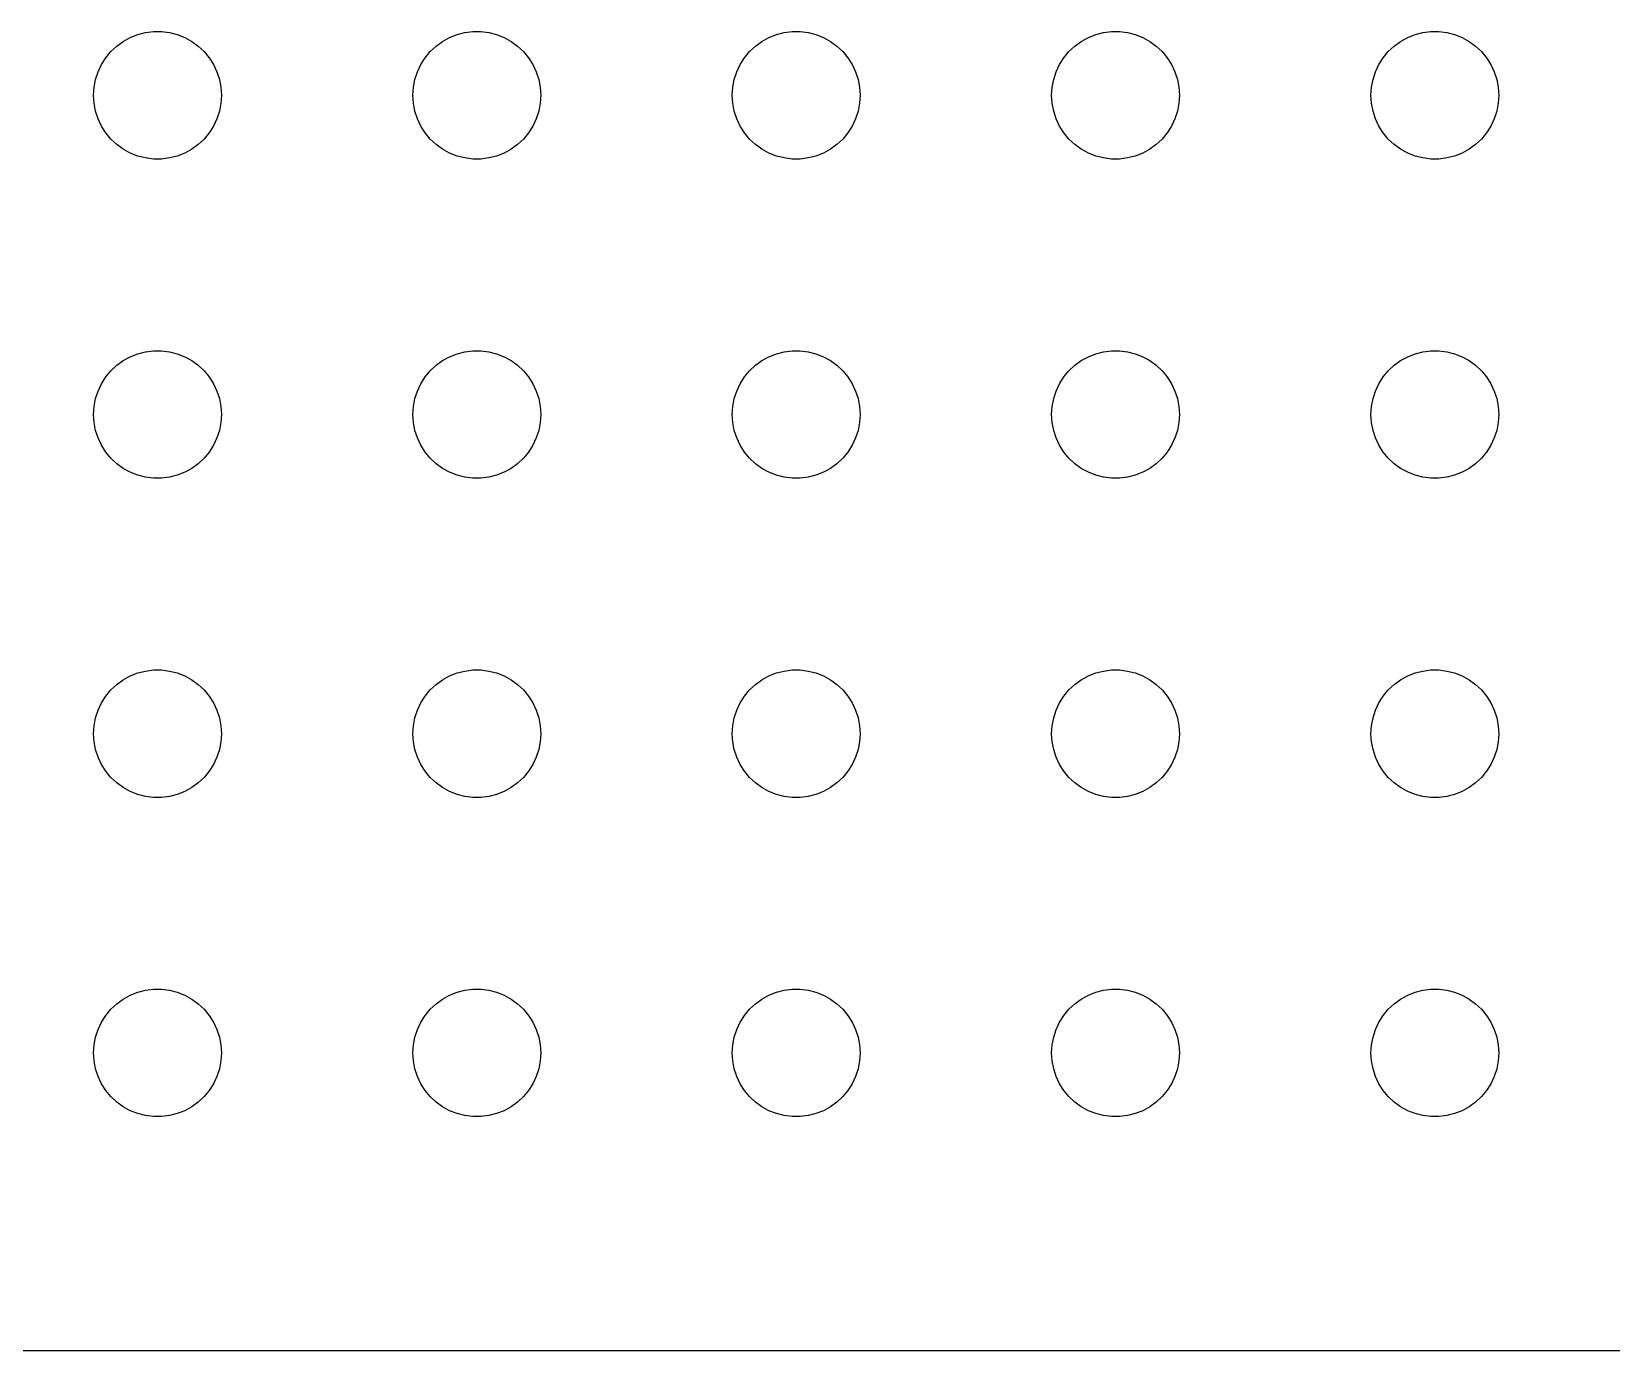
# Model space of a CAD drawing. Header units: metres. Extents: x -150 to 150, y -149 to 149.
# Drawn here: x -77.96 to -40.85, y -149.49 to -118.5 of the extents above; entities that cross this region are included whole.
import ezdxf

# ---------------------------------------------------------------- set-up
doc = ezdxf.new("R2010")
doc.units = ezdxf.units.M

msp = doc.modelspace()

# ---------------------------------------------------------------- linework, layer by layer
for p, q in [((-75.8037, -118.734), (-75.6387, -118.643)), ((-75.6387, -118.643), (-75.4635, -118.573)), ((-75.4635, -118.573), (-75.2811, -118.527)), ((-75.2811, -118.527), (-75.0942, -118.503)), ((-75.0942, -118.503), (-74.9058, -118.503)), ((-74.9058, -118.503), (-74.7189, -118.527)), ((-74.7189, -118.527), (-74.5365, -118.573)), ((-74.5365, -118.573), (-74.3613, -118.643)), ((-74.3613, -118.643), (-74.1963, -118.734)), ((-68.3037, -118.734), (-68.1387, -118.643)), ((-68.1387, -118.643), (-67.9635, -118.573)), ((-67.9635, -118.573), (-67.7811, -118.527)), ((-67.7811, -118.527), (-67.5942, -118.503)), ((-67.5942, -118.503), (-67.4058, -118.503)), ((-67.4058, -118.503), (-67.2189, -118.527)), ((-67.2189, -118.527), (-67.0365, -118.573)), ((-67.0365, -118.573), (-66.8613, -118.643)), ((-66.8613, -118.643), (-66.6963, -118.734)), ((-60.8037, -118.734), (-60.6387, -118.643)), ((-60.6387, -118.643), (-60.4635, -118.573)), ((-60.4635, -118.573), (-60.2811, -118.527)), ((-60.2811, -118.527), (-60.0942, -118.503)), ((-60.0942, -118.503), (-59.9058, -118.503)), ((-59.9058, -118.503), (-59.7189, -118.527)), ((-59.7189, -118.527), (-59.5365, -118.573)), ((-59.5365, -118.573), (-59.3613, -118.643)), ((-59.3613, -118.643), (-59.1963, -118.734)), ((-53.3037, -118.734), (-53.1387, -118.643)), ((-53.1387, -118.643), (-52.9635, -118.573)), ((-52.9635, -118.573), (-52.7811, -118.527)), ((-52.7811, -118.527), (-52.5942, -118.503)), ((-52.5942, -118.503), (-52.4058, -118.503)), ((-52.4058, -118.503), (-52.2189, -118.527)), ((-52.2189, -118.527), (-52.0365, -118.573)), ((-52.0365, -118.573), (-51.8613, -118.643)), ((-51.8613, -118.643), (-51.6963, -118.734)), ((-45.8037, -118.734), (-45.6387, -118.643)), ((-45.6387, -118.643), (-45.4635, -118.573)), ((-45.4635, -118.573), (-45.2811, -118.527)), ((-45.2811, -118.527), (-45.0942, -118.503)), ((-45.0942, -118.503), (-44.9058, -118.503)), ((-44.9058, -118.503), (-44.7189, -118.527)), ((-44.7189, -118.527), (-44.5365, -118.573)), ((-44.5365, -118.573), (-44.3613, -118.643)), ((-44.3613, -118.643), (-44.1963, -118.734)), ((-76.2135, -119.118), (-76.0934, -118.973)), ((-76.0934, -118.973), (-75.9561, -118.844)), ((-75.9561, -118.844), (-75.8037, -118.734)), ((-74.1963, -118.734), (-74.0439, -118.844)), ((-74.0439, -118.844), (-73.9065, -118.973)), ((-73.9065, -118.973), (-73.7865, -119.118)), ((-68.7135, -119.118), (-68.5934, -118.973)), ((-68.5934, -118.973), (-68.4561, -118.844)), ((-68.4561, -118.844), (-68.3037, -118.734)), ((-66.6963, -118.734), (-66.5439, -118.844)), ((-66.5439, -118.844), (-66.4065, -118.973)), ((-66.4065, -118.973), (-66.2865, -119.118)), ((-61.2135, -119.118), (-61.0934, -118.973)), ((-61.0934, -118.973), (-60.9561, -118.844)), ((-60.9561, -118.844), (-60.8037, -118.734)), ((-59.1963, -118.734), (-59.0439, -118.844)), ((-59.0439, -118.844), (-58.9065, -118.973)), ((-58.9065, -118.973), (-58.7865, -119.118)), ((-53.7135, -119.118), (-53.5934, -118.973)), ((-53.5934, -118.973), (-53.4561, -118.844)), ((-53.4561, -118.844), (-53.3037, -118.734)), ((-51.6963, -118.734), (-51.5439, -118.844)), ((-51.5439, -118.844), (-51.4065, -118.973)), ((-51.4065, -118.973), (-51.2865, -119.118)), ((-46.2135, -119.118), (-46.0934, -118.973)), ((-46.0934, -118.973), (-45.9561, -118.844)), ((-45.9561, -118.844), (-45.8037, -118.734)), ((-44.1963, -118.734), (-44.0439, -118.844)), ((-44.0439, -118.844), (-43.9065, -118.973)), ((-43.9065, -118.973), (-43.7865, -119.118)), ((-76.4529, -119.627), (-76.3947, -119.448)), ((-76.3947, -119.448), (-76.3145, -119.277)), ((-76.3145, -119.277), (-76.2135, -119.118)), ((-73.7865, -119.118), (-73.6855, -119.277)), ((-73.6855, -119.277), (-73.6053, -119.448)), ((-73.6053, -119.448), (-73.5471, -119.627)), ((-68.9529, -119.627), (-68.8947, -119.448)), ((-68.8947, -119.448), (-68.8145, -119.277)), ((-68.8145, -119.277), (-68.7135, -119.118)), ((-66.2865, -119.118), (-66.1855, -119.277)), ((-66.1855, -119.277), (-66.1053, -119.448)), ((-66.1053, -119.448), (-66.0471, -119.627)), ((-61.4529, -119.627), (-61.3947, -119.448)), ((-61.3947, -119.448), (-61.3145, -119.277)), ((-61.3145, -119.277), (-61.2135, -119.118)), ((-58.7865, -119.118), (-58.6855, -119.277)), ((-58.6855, -119.277), (-58.6053, -119.448)), ((-58.6053, -119.448), (-58.5471, -119.627)), ((-53.9529, -119.627), (-53.8947, -119.448)), ((-53.8947, -119.448), (-53.8145, -119.277)), ((-53.8145, -119.277), (-53.7135, -119.118)), ((-51.2865, -119.118), (-51.1855, -119.277)), ((-51.1855, -119.277), (-51.1053, -119.448)), ((-51.1053, -119.448), (-51.0471, -119.627)), ((-46.4529, -119.627), (-46.3947, -119.448)), ((-46.3947, -119.448), (-46.3145, -119.277)), ((-46.3145, -119.277), (-46.2135, -119.118)), ((-43.7865, -119.118), (-43.6855, -119.277)), ((-43.6855, -119.277), (-43.6053, -119.448)), ((-43.6053, -119.448), (-43.5471, -119.627)), ((-76.5, -120), (-76.4882, -119.812)), ((-76.4882, -119.812), (-76.4529, -119.627)), ((-73.5471, -119.627), (-73.5118, -119.812)), ((-73.5118, -119.812), (-73.5, -120)), ((-69, -120), (-68.9882, -119.812)), ((-68.9882, -119.812), (-68.9529, -119.627)), ((-66.0471, -119.627), (-66.0118, -119.812)), ((-66.0118, -119.812), (-66, -120)), ((-61.5, -120), (-61.4882, -119.812)), ((-61.4882, -119.812), (-61.4529, -119.627)), ((-58.5471, -119.627), (-58.5118, -119.812)), ((-58.5118, -119.812), (-58.5, -120)), ((-54, -120), (-53.9882, -119.812)), ((-53.9882, -119.812), (-53.9529, -119.627)), ((-51.0471, -119.627), (-51.0118, -119.812)), ((-51.0118, -119.812), (-51, -120)), ((-46.5, -120), (-46.4882, -119.812)), ((-46.4882, -119.812), (-46.4529, -119.627)), ((-43.5471, -119.627), (-43.5118, -119.812)), ((-43.5118, -119.812), (-43.5, -120)), ((-76.4882, -120.188), (-76.5, -120)), ((-76.4529, -120.373), (-76.4882, -120.188)), ((-73.5118, -120.188), (-73.5471, -120.373)), ((-73.5, -120), (-73.5118, -120.188)), ((-68.9882, -120.188), (-69, -120)), ((-68.9529, -120.373), (-68.9882, -120.188)), ((-66.0118, -120.188), (-66.0471, -120.373)), ((-66, -120), (-66.0118, -120.188)), ((-61.4882, -120.188), (-61.5, -120)), ((-61.4529, -120.373), (-61.4882, -120.188)), ((-58.5118, -120.188), (-58.5471, -120.373)), ((-58.5, -120), (-58.5118, -120.188)), ((-53.9882, -120.188), (-54, -120)), ((-53.9529, -120.373), (-53.9882, -120.188)), ((-51.0118, -120.188), (-51.0471, -120.373)), ((-51, -120), (-51.0118, -120.188)), ((-46.4882, -120.188), (-46.5, -120)), ((-46.4529, -120.373), (-46.4882, -120.188)), ((-43.5118, -120.188), (-43.5471, -120.373)), ((-43.5, -120), (-43.5118, -120.188)), ((-76.3947, -120.552), (-76.4529, -120.373)), ((-76.3145, -120.723), (-76.3947, -120.552)), ((-73.6053, -120.552), (-73.6855, -120.723)), ((-73.5471, -120.373), (-73.6053, -120.552)), ((-68.8947, -120.552), (-68.9529, -120.373)), ((-68.8145, -120.723), (-68.8947, -120.552)), ((-66.1053, -120.552), (-66.1855, -120.723)), ((-66.0471, -120.373), (-66.1053, -120.552)), ((-61.3947, -120.552), (-61.4529, -120.373)), ((-61.3145, -120.723), (-61.3947, -120.552)), ((-58.6053, -120.552), (-58.6855, -120.723)), ((-58.5471, -120.373), (-58.6053, -120.552)), ((-53.8947, -120.552), (-53.9529, -120.373)), ((-53.8145, -120.723), (-53.8947, -120.552)), ((-51.1053, -120.552), (-51.1855, -120.723)), ((-51.0471, -120.373), (-51.1053, -120.552)), ((-46.3947, -120.552), (-46.4529, -120.373)), ((-46.3145, -120.723), (-46.3947, -120.552)), ((-43.6053, -120.552), (-43.6855, -120.723)), ((-43.5471, -120.373), (-43.6053, -120.552)), ((-76.2135, -120.882), (-76.3145, -120.723)), ((-76.0934, -121.027), (-76.2135, -120.882)), ((-73.7865, -120.882), (-73.9065, -121.027)), ((-73.6855, -120.723), (-73.7865, -120.882)), ((-68.7135, -120.882), (-68.8145, -120.723)), ((-68.5934, -121.027), (-68.7135, -120.882)), ((-66.2865, -120.882), (-66.4065, -121.027)), ((-66.1855, -120.723), (-66.2865, -120.882)), ((-61.2135, -120.882), (-61.3145, -120.723)), ((-61.0934, -121.027), (-61.2135, -120.882)), ((-58.7865, -120.882), (-58.9065, -121.027)), ((-58.6855, -120.723), (-58.7865, -120.882)), ((-53.7135, -120.882), (-53.8145, -120.723)), ((-53.5934, -121.027), (-53.7135, -120.882)), ((-51.2865, -120.882), (-51.4065, -121.027)), ((-51.1855, -120.723), (-51.2865, -120.882)), ((-46.2135, -120.882), (-46.3145, -120.723)), ((-46.0934, -121.027), (-46.2135, -120.882)), ((-43.7865, -120.882), (-43.9065, -121.027)), ((-43.6855, -120.723), (-43.7865, -120.882)), ((-75.9561, -121.156), (-76.0934, -121.027)), ((-75.8037, -121.266), (-75.9561, -121.156)), ((-75.6387, -121.357), (-75.8037, -121.266)), ((-74.1963, -121.266), (-74.3613, -121.357)), ((-74.0439, -121.156), (-74.1963, -121.266)), ((-73.9065, -121.027), (-74.0439, -121.156)), ((-68.4561, -121.156), (-68.5934, -121.027)), ((-68.3037, -121.266), (-68.4561, -121.156)), ((-68.1387, -121.357), (-68.3037, -121.266)), ((-66.6963, -121.266), (-66.8613, -121.357)), ((-66.5439, -121.156), (-66.6963, -121.266)), ((-66.4065, -121.027), (-66.5439, -121.156)), ((-60.9561, -121.156), (-61.0934, -121.027)), ((-60.8037, -121.266), (-60.9561, -121.156)), ((-60.6387, -121.357), (-60.8037, -121.266)), ((-59.1963, -121.266), (-59.3613, -121.357)), ((-59.0439, -121.156), (-59.1963, -121.266)), ((-58.9065, -121.027), (-59.0439, -121.156)), ((-53.4561, -121.156), (-53.5934, -121.027)), ((-53.3037, -121.266), (-53.4561, -121.156)), ((-53.1387, -121.357), (-53.3037, -121.266)), ((-51.6963, -121.266), (-51.8613, -121.357)), ((-51.5439, -121.156), (-51.6963, -121.266)), ((-51.4065, -121.027), (-51.5439, -121.156)), ((-45.9561, -121.156), (-46.0934, -121.027)), ((-45.8037, -121.266), (-45.9561, -121.156)), ((-45.6387, -121.357), (-45.8037, -121.266)), ((-44.1963, -121.266), (-44.3613, -121.357)), ((-44.0439, -121.156), (-44.1963, -121.266)), ((-43.9065, -121.027), (-44.0439, -121.156)), ((-75.4635, -121.427), (-75.6387, -121.357)), ((-75.2811, -121.473), (-75.4635, -121.427)), ((-75.0942, -121.497), (-75.2811, -121.473)), ((-74.9058, -121.497), (-75.0942, -121.497)), ((-74.7189, -121.473), (-74.9058, -121.497)), ((-74.5365, -121.427), (-74.7189, -121.473)), ((-74.3613, -121.357), (-74.5365, -121.427)), ((-67.9635, -121.427), (-68.1387, -121.357)), ((-67.7811, -121.473), (-67.9635, -121.427)), ((-67.5942, -121.497), (-67.7811, -121.473)), ((-67.4058, -121.497), (-67.5942, -121.497)), ((-67.2189, -121.473), (-67.4058, -121.497)), ((-67.0365, -121.427), (-67.2189, -121.473)), ((-66.8613, -121.357), (-67.0365, -121.427)), ((-60.4635, -121.427), (-60.6387, -121.357)), ((-60.2811, -121.473), (-60.4635, -121.427)), ((-60.0942, -121.497), (-60.2811, -121.473)), ((-59.9058, -121.497), (-60.0942, -121.497)), ((-59.7189, -121.473), (-59.9058, -121.497)), ((-59.5365, -121.427), (-59.7189, -121.473)), ((-59.3613, -121.357), (-59.5365, -121.427)), ((-52.9635, -121.427), (-53.1387, -121.357)), ((-52.7811, -121.473), (-52.9635, -121.427)), ((-52.5942, -121.497), (-52.7811, -121.473)), ((-52.4058, -121.497), (-52.5942, -121.497)), ((-52.2189, -121.473), (-52.4058, -121.497)), ((-52.0365, -121.427), (-52.2189, -121.473)), ((-51.8613, -121.357), (-52.0365, -121.427)), ((-45.4635, -121.427), (-45.6387, -121.357)), ((-45.2811, -121.473), (-45.4635, -121.427)), ((-45.0942, -121.497), (-45.2811, -121.473)), ((-44.9058, -121.497), (-45.0942, -121.497)), ((-44.7189, -121.473), (-44.9058, -121.497)), ((-44.5365, -121.427), (-44.7189, -121.473)), ((-44.3613, -121.357), (-44.5365, -121.427)), ((-75.8037, -126.234), (-75.6387, -126.143)), ((-75.6387, -126.143), (-75.4635, -126.073)), ((-75.4635, -126.073), (-75.2811, -126.027)), ((-75.2811, -126.027), (-75.0942, -126.003)), ((-75.0942, -126.003), (-74.9058, -126.003)), ((-74.9058, -126.003), (-74.7189, -126.027)), ((-74.7189, -126.027), (-74.5365, -126.073)), ((-74.5365, -126.073), (-74.3613, -126.143)), ((-74.3613, -126.143), (-74.1963, -126.234)), ((-68.3037, -126.234), (-68.1387, -126.143)), ((-68.1387, -126.143), (-67.9635, -126.073)), ((-67.9635, -126.073), (-67.7811, -126.027)), ((-67.7811, -126.027), (-67.5942, -126.003)), ((-67.5942, -126.003), (-67.4058, -126.003)), ((-67.4058, -126.003), (-67.2189, -126.027)), ((-67.2189, -126.027), (-67.0365, -126.073)), ((-67.0365, -126.073), (-66.8613, -126.143)), ((-66.8613, -126.143), (-66.6963, -126.234)), ((-60.8037, -126.234), (-60.6387, -126.143)), ((-60.6387, -126.143), (-60.4635, -126.073)), ((-60.4635, -126.073), (-60.2811, -126.027)), ((-60.2811, -126.027), (-60.0942, -126.003)), ((-60.0942, -126.003), (-59.9058, -126.003)), ((-59.9058, -126.003), (-59.7189, -126.027)), ((-59.7189, -126.027), (-59.5365, -126.073)), ((-59.5365, -126.073), (-59.3613, -126.143)), ((-59.3613, -126.143), (-59.1963, -126.234)), ((-53.3037, -126.234), (-53.1387, -126.143)), ((-53.1387, -126.143), (-52.9635, -126.073)), ((-52.9635, -126.073), (-52.7811, -126.027)), ((-52.7811, -126.027), (-52.5942, -126.003)), ((-52.5942, -126.003), (-52.4058, -126.003)), ((-52.4058, -126.003), (-52.2189, -126.027)), ((-52.2189, -126.027), (-52.0365, -126.073)), ((-52.0365, -126.073), (-51.8613, -126.143)), ((-51.8613, -126.143), (-51.6963, -126.234)), ((-45.8037, -126.234), (-45.6387, -126.143)), ((-45.6387, -126.143), (-45.4635, -126.073)), ((-45.4635, -126.073), (-45.2811, -126.027)), ((-45.2811, -126.027), (-45.0942, -126.003)), ((-45.0942, -126.003), (-44.9058, -126.003)), ((-44.9058, -126.003), (-44.7189, -126.027)), ((-44.7189, -126.027), (-44.5365, -126.073)), ((-44.5365, -126.073), (-44.3613, -126.143)), ((-44.3613, -126.143), (-44.1963, -126.234)), ((-76.2135, -126.618), (-76.0934, -126.473)), ((-76.0934, -126.473), (-75.9561, -126.344)), ((-75.9561, -126.344), (-75.8037, -126.234)), ((-74.1963, -126.234), (-74.0439, -126.344)), ((-74.0439, -126.344), (-73.9065, -126.473)), ((-73.9065, -126.473), (-73.7865, -126.618)), ((-68.7135, -126.618), (-68.5934, -126.473)), ((-68.5934, -126.473), (-68.4561, -126.344)), ((-68.4561, -126.344), (-68.3037, -126.234)), ((-66.6963, -126.234), (-66.5439, -126.344)), ((-66.5439, -126.344), (-66.4065, -126.473)), ((-66.4065, -126.473), (-66.2865, -126.618)), ((-61.2135, -126.618), (-61.0934, -126.473)), ((-61.0934, -126.473), (-60.9561, -126.344)), ((-60.9561, -126.344), (-60.8037, -126.234)), ((-59.1963, -126.234), (-59.0439, -126.344)), ((-59.0439, -126.344), (-58.9065, -126.473)), ((-58.9065, -126.473), (-58.7865, -126.618)), ((-53.7135, -126.618), (-53.5934, -126.473)), ((-53.5934, -126.473), (-53.4561, -126.344)), ((-53.4561, -126.344), (-53.3037, -126.234)), ((-51.6963, -126.234), (-51.5439, -126.344)), ((-51.5439, -126.344), (-51.4065, -126.473)), ((-51.4065, -126.473), (-51.2865, -126.618)), ((-46.2135, -126.618), (-46.0934, -126.473)), ((-46.0934, -126.473), (-45.9561, -126.344)), ((-45.9561, -126.344), (-45.8037, -126.234)), ((-44.1963, -126.234), (-44.0439, -126.344)), ((-44.0439, -126.344), (-43.9065, -126.473)), ((-43.9065, -126.473), (-43.7865, -126.618)), ((-76.3947, -126.948), (-76.3145, -126.777)), ((-76.3145, -126.777), (-76.2135, -126.618)), ((-73.7865, -126.618), (-73.6855, -126.777)), ((-73.6855, -126.777), (-73.6053, -126.948)), ((-68.8947, -126.948), (-68.8145, -126.777)), ((-68.8145, -126.777), (-68.7135, -126.618)), ((-66.2865, -126.618), (-66.1855, -126.777)), ((-66.1855, -126.777), (-66.1053, -126.948)), ((-61.3947, -126.948), (-61.3145, -126.777)), ((-61.3145, -126.777), (-61.2135, -126.618)), ((-58.7865, -126.618), (-58.6855, -126.777)), ((-58.6855, -126.777), (-58.6053, -126.948)), ((-53.8947, -126.948), (-53.8145, -126.777)), ((-53.8145, -126.777), (-53.7135, -126.618)), ((-51.2865, -126.618), (-51.1855, -126.777)), ((-51.1855, -126.777), (-51.1053, -126.948)), ((-46.3947, -126.948), (-46.3145, -126.777)), ((-46.3145, -126.777), (-46.2135, -126.618)), ((-43.7865, -126.618), (-43.6855, -126.777)), ((-43.6855, -126.777), (-43.6053, -126.948)), ((-76.4882, -127.312), (-76.4529, -127.127)), ((-76.4529, -127.127), (-76.3947, -126.948)), ((-73.6053, -126.948), (-73.5471, -127.127)), ((-73.5471, -127.127), (-73.5118, -127.312)), ((-68.9882, -127.312), (-68.9529, -127.127)), ((-68.9529, -127.127), (-68.8947, -126.948)), ((-66.1053, -126.948), (-66.0471, -127.127)), ((-66.0471, -127.127), (-66.0118, -127.312)), ((-61.4882, -127.312), (-61.4529, -127.127)), ((-61.4529, -127.127), (-61.3947, -126.948)), ((-58.6053, -126.948), (-58.5471, -127.127)), ((-58.5471, -127.127), (-58.5118, -127.312)), ((-53.9882, -127.312), (-53.9529, -127.127)), ((-53.9529, -127.127), (-53.8947, -126.948)), ((-51.1053, -126.948), (-51.0471, -127.127)), ((-51.0471, -127.127), (-51.0118, -127.312)), ((-46.4882, -127.312), (-46.4529, -127.127)), ((-46.4529, -127.127), (-46.3947, -126.948)), ((-43.6053, -126.948), (-43.5471, -127.127)), ((-43.5471, -127.127), (-43.5118, -127.312)), ((-76.5, -127.5), (-76.4882, -127.312)), ((-76.4882, -127.688), (-76.5, -127.5)), ((-73.5118, -127.312), (-73.5, -127.5)), ((-73.5, -127.5), (-73.5118, -127.688)), ((-69, -127.5), (-68.9882, -127.312)), ((-68.9882, -127.688), (-69, -127.5)), ((-66.0118, -127.312), (-66, -127.5)), ((-66, -127.5), (-66.0118, -127.688)), ((-61.5, -127.5), (-61.4882, -127.312)), ((-61.4882, -127.688), (-61.5, -127.5)), ((-58.5118, -127.312), (-58.5, -127.5)), ((-58.5, -127.5), (-58.5118, -127.688)), ((-54, -127.5), (-53.9882, -127.312)), ((-53.9882, -127.688), (-54, -127.5)), ((-51.0118, -127.312), (-51, -127.5)), ((-51, -127.5), (-51.0118, -127.688)), ((-46.5, -127.5), (-46.4882, -127.312)), ((-46.4882, -127.688), (-46.5, -127.5)), ((-43.5118, -127.312), (-43.5, -127.5)), ((-43.5, -127.5), (-43.5118, -127.688)), ((-76.4529, -127.873), (-76.4882, -127.688)), ((-76.3947, -128.052), (-76.4529, -127.873)), ((-73.5471, -127.873), (-73.6053, -128.052)), ((-73.5118, -127.688), (-73.5471, -127.873)), ((-68.9529, -127.873), (-68.9882, -127.688)), ((-68.8947, -128.052), (-68.9529, -127.873)), ((-66.0471, -127.873), (-66.1053, -128.052)), ((-66.0118, -127.688), (-66.0471, -127.873)), ((-61.4529, -127.873), (-61.4882, -127.688)), ((-61.3947, -128.052), (-61.4529, -127.873)), ((-58.5471, -127.873), (-58.6053, -128.052)), ((-58.5118, -127.688), (-58.5471, -127.873)), ((-53.9529, -127.873), (-53.9882, -127.688)), ((-53.8947, -128.052), (-53.9529, -127.873)), ((-51.0471, -127.873), (-51.1053, -128.052)), ((-51.0118, -127.688), (-51.0471, -127.873)), ((-46.4529, -127.873), (-46.4882, -127.688)), ((-46.3947, -128.052), (-46.4529, -127.873)), ((-43.5471, -127.873), (-43.6053, -128.052)), ((-43.5118, -127.688), (-43.5471, -127.873)), ((-76.3145, -128.223), (-76.3947, -128.052)), ((-76.2135, -128.382), (-76.3145, -128.223)), ((-73.6855, -128.223), (-73.7865, -128.382)), ((-73.6053, -128.052), (-73.6855, -128.223)), ((-68.8145, -128.223), (-68.8947, -128.052)), ((-68.7135, -128.382), (-68.8145, -128.223)), ((-66.1855, -128.223), (-66.2865, -128.382)), ((-66.1053, -128.052), (-66.1855, -128.223)), ((-61.3145, -128.223), (-61.3947, -128.052)), ((-61.2135, -128.382), (-61.3145, -128.223)), ((-58.6855, -128.223), (-58.7865, -128.382)), ((-58.6053, -128.052), (-58.6855, -128.223)), ((-53.8145, -128.223), (-53.8947, -128.052)), ((-53.7135, -128.382), (-53.8145, -128.223)), ((-51.1855, -128.223), (-51.2865, -128.382)), ((-51.1053, -128.052), (-51.1855, -128.223)), ((-46.3145, -128.223), (-46.3947, -128.052)), ((-46.2135, -128.382), (-46.3145, -128.223)), ((-43.6855, -128.223), (-43.7865, -128.382)), ((-43.6053, -128.052), (-43.6855, -128.223)), ((-76.0934, -128.527), (-76.2135, -128.382)), ((-75.9561, -128.656), (-76.0934, -128.527)), ((-75.8037, -128.766), (-75.9561, -128.656)), ((-74.0439, -128.656), (-74.1963, -128.766)), ((-73.9065, -128.527), (-74.0439, -128.656)), ((-73.7865, -128.382), (-73.9065, -128.527)), ((-68.5934, -128.527), (-68.7135, -128.382)), ((-68.4561, -128.656), (-68.5934, -128.527)), ((-68.3037, -128.766), (-68.4561, -128.656)), ((-66.5439, -128.656), (-66.6963, -128.766)), ((-66.4065, -128.527), (-66.5439, -128.656)), ((-66.2865, -128.382), (-66.4065, -128.527)), ((-61.0934, -128.527), (-61.2135, -128.382)), ((-60.9561, -128.656), (-61.0934, -128.527)), ((-60.8037, -128.766), (-60.9561, -128.656)), ((-59.0439, -128.656), (-59.1963, -128.766)), ((-58.9065, -128.527), (-59.0439, -128.656)), ((-58.7865, -128.382), (-58.9065, -128.527)), ((-53.5934, -128.527), (-53.7135, -128.382)), ((-53.4561, -128.656), (-53.5934, -128.527)), ((-53.3037, -128.766), (-53.4561, -128.656)), ((-51.5439, -128.656), (-51.6963, -128.766)), ((-51.4065, -128.527), (-51.5439, -128.656)), ((-51.2865, -128.382), (-51.4065, -128.527)), ((-46.0934, -128.527), (-46.2135, -128.382)), ((-45.9561, -128.656), (-46.0934, -128.527)), ((-45.8037, -128.766), (-45.9561, -128.656)), ((-44.0439, -128.656), (-44.1963, -128.766)), ((-43.9065, -128.527), (-44.0439, -128.656)), ((-43.7865, -128.382), (-43.9065, -128.527)), ((-75.6387, -128.857), (-75.8037, -128.766)), ((-75.4635, -128.927), (-75.6387, -128.857)), ((-75.2811, -128.973), (-75.4635, -128.927)), ((-75.0942, -128.997), (-75.2811, -128.973)), ((-74.9058, -128.997), (-75.0942, -128.997)), ((-74.7189, -128.973), (-74.9058, -128.997)), ((-74.5365, -128.927), (-74.7189, -128.973)), ((-74.3613, -128.857), (-74.5365, -128.927)), ((-74.1963, -128.766), (-74.3613, -128.857)), ((-68.1387, -128.857), (-68.3037, -128.766)), ((-67.9635, -128.927), (-68.1387, -128.857)), ((-67.7811, -128.973), (-67.9635, -128.927)), ((-67.5942, -128.997), (-67.7811, -128.973)), ((-67.4058, -128.997), (-67.5942, -128.997)), ((-67.2189, -128.973), (-67.4058, -128.997)), ((-67.0365, -128.927), (-67.2189, -128.973)), ((-66.8613, -128.857), (-67.0365, -128.927)), ((-66.6963, -128.766), (-66.8613, -128.857)), ((-60.6387, -128.857), (-60.8037, -128.766)), ((-60.4635, -128.927), (-60.6387, -128.857)), ((-60.2811, -128.973), (-60.4635, -128.927)), ((-60.0942, -128.997), (-60.2811, -128.973)), ((-59.9058, -128.997), (-60.0942, -128.997)), ((-59.7189, -128.973), (-59.9058, -128.997)), ((-59.5365, -128.927), (-59.7189, -128.973)), ((-59.3613, -128.857), (-59.5365, -128.927)), ((-59.1963, -128.766), (-59.3613, -128.857)), ((-53.1387, -128.857), (-53.3037, -128.766)), ((-52.9635, -128.927), (-53.1387, -128.857)), ((-52.7811, -128.973), (-52.9635, -128.927)), ((-52.5942, -128.997), (-52.7811, -128.973)), ((-52.4058, -128.997), (-52.5942, -128.997)), ((-52.2189, -128.973), (-52.4058, -128.997)), ((-52.0365, -128.927), (-52.2189, -128.973)), ((-51.8613, -128.857), (-52.0365, -128.927)), ((-51.6963, -128.766), (-51.8613, -128.857)), ((-45.6387, -128.857), (-45.8037, -128.766)), ((-45.4635, -128.927), (-45.6387, -128.857)), ((-45.2811, -128.973), (-45.4635, -128.927)), ((-45.0942, -128.997), (-45.2811, -128.973)), ((-44.9058, -128.997), (-45.0942, -128.997)), ((-44.7189, -128.973), (-44.9058, -128.997)), ((-44.5365, -128.927), (-44.7189, -128.973)), ((-44.3613, -128.857), (-44.5365, -128.927)), ((-44.1963, -128.766), (-44.3613, -128.857)), ((-75.6387, -133.643), (-75.4635, -133.573)), ((-75.4635, -133.573), (-75.2811, -133.527)), ((-75.2811, -133.527), (-75.0942, -133.503)), ((-75.0942, -133.503), (-74.9058, -133.503)), ((-74.9058, -133.503), (-74.7189, -133.527)), ((-74.7189, -133.527), (-74.5365, -133.573)), ((-74.5365, -133.573), (-74.3613, -133.643)), ((-68.1387, -133.643), (-67.9635, -133.573)), ((-67.9635, -133.573), (-67.7811, -133.527)), ((-67.7811, -133.527), (-67.5942, -133.503)), ((-67.5942, -133.503), (-67.4058, -133.503)), ((-67.4058, -133.503), (-67.2189, -133.527)), ((-67.2189, -133.527), (-67.0365, -133.573)), ((-67.0365, -133.573), (-66.8613, -133.643)), ((-60.6387, -133.643), (-60.4635, -133.573)), ((-60.4635, -133.573), (-60.2811, -133.527)), ((-60.2811, -133.527), (-60.0942, -133.503)), ((-60.0942, -133.503), (-59.9058, -133.503)), ((-59.9058, -133.503), (-59.7189, -133.527)), ((-59.7189, -133.527), (-59.5365, -133.573)), ((-59.5365, -133.573), (-59.3613, -133.643)), ((-53.1387, -133.643), (-52.9635, -133.573)), ((-52.9635, -133.573), (-52.7811, -133.527)), ((-52.7811, -133.527), (-52.5942, -133.503)), ((-52.5942, -133.503), (-52.4058, -133.503)), ((-52.4058, -133.503), (-52.2189, -133.527)), ((-52.2189, -133.527), (-52.0365, -133.573)), ((-52.0365, -133.573), (-51.8613, -133.643)), ((-45.6387, -133.643), (-45.4635, -133.573)), ((-45.4635, -133.573), (-45.2811, -133.527)), ((-45.2811, -133.527), (-45.0942, -133.503)), ((-45.0942, -133.503), (-44.9058, -133.503)), ((-44.9058, -133.503), (-44.7189, -133.527)), ((-44.7189, -133.527), (-44.5365, -133.573)), ((-44.5365, -133.573), (-44.3613, -133.643)), ((-76.0934, -133.973), (-75.9561, -133.844)), ((-75.9561, -133.844), (-75.8037, -133.734)), ((-75.8037, -133.734), (-75.6387, -133.643)), ((-74.3613, -133.643), (-74.1963, -133.734)), ((-74.1963, -133.734), (-74.0439, -133.844)), ((-74.0439, -133.844), (-73.9065, -133.973)), ((-68.5934, -133.973), (-68.4561, -133.844)), ((-68.4561, -133.844), (-68.3037, -133.734)), ((-68.3037, -133.734), (-68.1387, -133.643)), ((-66.8613, -133.643), (-66.6963, -133.734)), ((-66.6963, -133.734), (-66.5439, -133.844)), ((-66.5439, -133.844), (-66.4065, -133.973)), ((-61.0934, -133.973), (-60.9561, -133.844)), ((-60.9561, -133.844), (-60.8037, -133.734)), ((-60.8037, -133.734), (-60.6387, -133.643)), ((-59.3613, -133.643), (-59.1963, -133.734)), ((-59.1963, -133.734), (-59.0439, -133.844)), ((-59.0439, -133.844), (-58.9065, -133.973)), ((-53.5934, -133.973), (-53.4561, -133.844)), ((-53.4561, -133.844), (-53.3037, -133.734)), ((-53.3037, -133.734), (-53.1387, -133.643)), ((-51.8613, -133.643), (-51.6963, -133.734)), ((-51.6963, -133.734), (-51.5439, -133.844)), ((-51.5439, -133.844), (-51.4065, -133.973)), ((-46.0934, -133.973), (-45.9561, -133.844)), ((-45.9561, -133.844), (-45.8037, -133.734)), ((-45.8037, -133.734), (-45.6387, -133.643)), ((-44.3613, -133.643), (-44.1963, -133.734)), ((-44.1963, -133.734), (-44.0439, -133.844)), ((-44.0439, -133.844), (-43.9065, -133.973)), ((-76.3947, -134.448), (-76.3145, -134.277)), ((-76.3145, -134.277), (-76.2135, -134.118)), ((-76.2135, -134.118), (-76.0934, -133.973)), ((-73.9065, -133.973), (-73.7865, -134.118)), ((-73.7865, -134.118), (-73.6855, -134.277)), ((-73.6855, -134.277), (-73.6053, -134.448)), ((-68.8947, -134.448), (-68.8145, -134.277)), ((-68.8145, -134.277), (-68.7135, -134.118)), ((-68.7135, -134.118), (-68.5934, -133.973)), ((-66.4065, -133.973), (-66.2865, -134.118)), ((-66.2865, -134.118), (-66.1855, -134.277)), ((-66.1855, -134.277), (-66.1053, -134.448)), ((-61.3947, -134.448), (-61.3145, -134.277)), ((-61.3145, -134.277), (-61.2135, -134.118)), ((-61.2135, -134.118), (-61.0934, -133.973)), ((-58.9065, -133.973), (-58.7865, -134.118)), ((-58.7865, -134.118), (-58.6855, -134.277)), ((-58.6855, -134.277), (-58.6053, -134.448)), ((-53.8947, -134.448), (-53.8145, -134.277)), ((-53.8145, -134.277), (-53.7135, -134.118)), ((-53.7135, -134.118), (-53.5934, -133.973)), ((-51.4065, -133.973), (-51.2865, -134.118)), ((-51.2865, -134.118), (-51.1855, -134.277)), ((-51.1855, -134.277), (-51.1053, -134.448)), ((-46.3947, -134.448), (-46.3145, -134.277)), ((-46.3145, -134.277), (-46.2135, -134.118)), ((-46.2135, -134.118), (-46.0934, -133.973)), ((-43.9065, -133.973), (-43.7865, -134.118)), ((-43.7865, -134.118), (-43.6855, -134.277)), ((-43.6855, -134.277), (-43.6053, -134.448)), ((-76.4882, -134.812), (-76.4529, -134.627)), ((-76.4529, -134.627), (-76.3947, -134.448)), ((-73.6053, -134.448), (-73.5471, -134.627)), ((-73.5471, -134.627), (-73.5118, -134.812)), ((-68.9882, -134.812), (-68.9529, -134.627)), ((-68.9529, -134.627), (-68.8947, -134.448)), ((-66.1053, -134.448), (-66.0471, -134.627)), ((-66.0471, -134.627), (-66.0118, -134.812)), ((-61.4882, -134.812), (-61.4529, -134.627)), ((-61.4529, -134.627), (-61.3947, -134.448)), ((-58.6053, -134.448), (-58.5471, -134.627)), ((-58.5471, -134.627), (-58.5118, -134.812)), ((-53.9882, -134.812), (-53.9529, -134.627)), ((-53.9529, -134.627), (-53.8947, -134.448)), ((-51.1053, -134.448), (-51.0471, -134.627)), ((-51.0471, -134.627), (-51.0118, -134.812)), ((-46.4882, -134.812), (-46.4529, -134.627)), ((-46.4529, -134.627), (-46.3947, -134.448)), ((-43.6053, -134.448), (-43.5471, -134.627)), ((-43.5471, -134.627), (-43.5118, -134.812)), ((-76.5, -135), (-76.4882, -134.812)), ((-76.4882, -135.188), (-76.5, -135)), ((-73.5118, -134.812), (-73.5, -135)), ((-73.5, -135), (-73.5118, -135.188)), ((-69, -135), (-68.9882, -134.812)), ((-68.9882, -135.188), (-69, -135)), ((-66.0118, -134.812), (-66, -135)), ((-66, -135), (-66.0118, -135.188)), ((-61.5, -135), (-61.4882, -134.812)), ((-61.4882, -135.188), (-61.5, -135)), ((-58.5118, -134.812), (-58.5, -135)), ((-58.5, -135), (-58.5118, -135.188)), ((-54, -135), (-53.9882, -134.812)), ((-53.9882, -135.188), (-54, -135)), ((-51.0118, -134.812), (-51, -135)), ((-51, -135), (-51.0118, -135.188)), ((-46.5, -135), (-46.4882, -134.812)), ((-46.4882, -135.188), (-46.5, -135)), ((-43.5118, -134.812), (-43.5, -135)), ((-43.5, -135), (-43.5118, -135.188)), ((-76.4529, -135.373), (-76.4882, -135.188)), ((-76.3947, -135.552), (-76.4529, -135.373)), ((-73.5471, -135.373), (-73.6053, -135.552)), ((-73.5118, -135.188), (-73.5471, -135.373)), ((-68.9529, -135.373), (-68.9882, -135.188)), ((-68.8947, -135.552), (-68.9529, -135.373)), ((-66.0471, -135.373), (-66.1053, -135.552)), ((-66.0118, -135.188), (-66.0471, -135.373)), ((-61.4529, -135.373), (-61.4882, -135.188)), ((-61.3947, -135.552), (-61.4529, -135.373)), ((-58.5471, -135.373), (-58.6053, -135.552)), ((-58.5118, -135.188), (-58.5471, -135.373)), ((-53.9529, -135.373), (-53.9882, -135.188)), ((-53.8947, -135.552), (-53.9529, -135.373)), ((-51.0471, -135.373), (-51.1053, -135.552)), ((-51.0118, -135.188), (-51.0471, -135.373)), ((-46.4529, -135.373), (-46.4882, -135.188)), ((-46.3947, -135.552), (-46.4529, -135.373)), ((-43.5471, -135.373), (-43.6053, -135.552)), ((-43.5118, -135.188), (-43.5471, -135.373)), ((-76.3145, -135.723), (-76.3947, -135.552)), ((-76.2135, -135.882), (-76.3145, -135.723)), ((-73.6855, -135.723), (-73.7865, -135.882)), ((-73.6053, -135.552), (-73.6855, -135.723)), ((-68.8145, -135.723), (-68.8947, -135.552)), ((-68.7135, -135.882), (-68.8145, -135.723)), ((-66.1855, -135.723), (-66.2865, -135.882)), ((-66.1053, -135.552), (-66.1855, -135.723)), ((-61.3145, -135.723), (-61.3947, -135.552)), ((-61.2135, -135.882), (-61.3145, -135.723)), ((-58.6855, -135.723), (-58.7865, -135.882)), ((-58.6053, -135.552), (-58.6855, -135.723)), ((-53.8145, -135.723), (-53.8947, -135.552)), ((-53.7135, -135.882), (-53.8145, -135.723)), ((-51.1855, -135.723), (-51.2865, -135.882)), ((-51.1053, -135.552), (-51.1855, -135.723)), ((-46.3145, -135.723), (-46.3947, -135.552)), ((-46.2135, -135.882), (-46.3145, -135.723)), ((-43.6855, -135.723), (-43.7865, -135.882)), ((-43.6053, -135.552), (-43.6855, -135.723)), ((-76.0934, -136.027), (-76.2135, -135.882)), ((-75.9561, -136.156), (-76.0934, -136.027)), ((-75.8037, -136.266), (-75.9561, -136.156)), ((-74.0439, -136.156), (-74.1963, -136.266)), ((-73.9065, -136.027), (-74.0439, -136.156)), ((-73.7865, -135.882), (-73.9065, -136.027)), ((-68.5934, -136.027), (-68.7135, -135.882)), ((-68.4561, -136.156), (-68.5934, -136.027)), ((-68.3037, -136.266), (-68.4561, -136.156)), ((-66.5439, -136.156), (-66.6963, -136.266)), ((-66.4065, -136.027), (-66.5439, -136.156)), ((-66.2865, -135.882), (-66.4065, -136.027)), ((-61.0934, -136.027), (-61.2135, -135.882)), ((-60.9561, -136.156), (-61.0934, -136.027)), ((-60.8037, -136.266), (-60.9561, -136.156)), ((-59.0439, -136.156), (-59.1963, -136.266)), ((-58.9065, -136.027), (-59.0439, -136.156)), ((-58.7865, -135.882), (-58.9065, -136.027)), ((-53.5934, -136.027), (-53.7135, -135.882)), ((-53.4561, -136.156), (-53.5934, -136.027)), ((-53.3037, -136.266), (-53.4561, -136.156)), ((-51.5439, -136.156), (-51.6963, -136.266)), ((-51.4065, -136.027), (-51.5439, -136.156)), ((-51.2865, -135.882), (-51.4065, -136.027)), ((-46.0934, -136.027), (-46.2135, -135.882)), ((-45.9561, -136.156), (-46.0934, -136.027)), ((-45.8037, -136.266), (-45.9561, -136.156)), ((-44.0439, -136.156), (-44.1963, -136.266)), ((-43.9065, -136.027), (-44.0439, -136.156)), ((-43.7865, -135.882), (-43.9065, -136.027)), ((-75.6387, -136.357), (-75.8037, -136.266)), ((-75.4635, -136.427), (-75.6387, -136.357)), ((-75.2811, -136.473), (-75.4635, -136.427)), ((-75.0942, -136.497), (-75.2811, -136.473)), ((-74.9058, -136.497), (-75.0942, -136.497)), ((-74.7189, -136.473), (-74.9058, -136.497)), ((-74.5365, -136.427), (-74.7189, -136.473)), ((-74.3613, -136.357), (-74.5365, -136.427)), ((-74.1963, -136.266), (-74.3613, -136.357)), ((-68.1387, -136.357), (-68.3037, -136.266)), ((-67.9635, -136.427), (-68.1387, -136.357)), ((-67.7811, -136.473), (-67.9635, -136.427)), ((-67.5942, -136.497), (-67.7811, -136.473)), ((-67.4058, -136.497), (-67.5942, -136.497)), ((-67.2189, -136.473), (-67.4058, -136.497)), ((-67.0365, -136.427), (-67.2189, -136.473)), ((-66.8613, -136.357), (-67.0365, -136.427)), ((-66.6963, -136.266), (-66.8613, -136.357)), ((-60.6387, -136.357), (-60.8037, -136.266)), ((-60.4635, -136.427), (-60.6387, -136.357)), ((-60.2811, -136.473), (-60.4635, -136.427)), ((-60.0942, -136.497), (-60.2811, -136.473)), ((-59.9058, -136.497), (-60.0942, -136.497)), ((-59.7189, -136.473), (-59.9058, -136.497)), ((-59.5365, -136.427), (-59.7189, -136.473)), ((-59.3613, -136.357), (-59.5365, -136.427)), ((-59.1963, -136.266), (-59.3613, -136.357)), ((-53.1387, -136.357), (-53.3037, -136.266)), ((-52.9635, -136.427), (-53.1387, -136.357)), ((-52.7811, -136.473), (-52.9635, -136.427)), ((-52.5942, -136.497), (-52.7811, -136.473)), ((-52.4058, -136.497), (-52.5942, -136.497)), ((-52.2189, -136.473), (-52.4058, -136.497)), ((-52.0365, -136.427), (-52.2189, -136.473)), ((-51.8613, -136.357), (-52.0365, -136.427)), ((-51.6963, -136.266), (-51.8613, -136.357)), ((-45.6387, -136.357), (-45.8037, -136.266)), ((-45.4635, -136.427), (-45.6387, -136.357)), ((-45.2811, -136.473), (-45.4635, -136.427)), ((-45.0942, -136.497), (-45.2811, -136.473)), ((-44.9058, -136.497), (-45.0942, -136.497)), ((-44.7189, -136.473), (-44.9058, -136.497)), ((-44.5365, -136.427), (-44.7189, -136.473)), ((-44.3613, -136.357), (-44.5365, -136.427)), ((-44.1963, -136.266), (-44.3613, -136.357)), ((-76.0934, -141.473), (-75.9561, -141.344)), ((-75.9561, -141.344), (-75.8037, -141.234)), ((-75.8037, -141.234), (-75.6387, -141.143)), ((-75.6387, -141.143), (-75.4635, -141.073)), ((-75.4635, -141.073), (-75.2811, -141.027)), ((-75.2811, -141.027), (-75.0942, -141.003)), ((-75.0942, -141.003), (-74.9058, -141.003)), ((-74.9058, -141.003), (-74.7189, -141.027)), ((-74.7189, -141.027), (-74.5365, -141.073)), ((-74.5365, -141.073), (-74.3613, -141.143)), ((-74.3613, -141.143), (-74.1963, -141.234)), ((-74.1963, -141.234), (-74.0439, -141.344)), ((-74.0439, -141.344), (-73.9065, -141.473)), ((-68.5934, -141.473), (-68.4561, -141.344)), ((-68.4561, -141.344), (-68.3037, -141.234)), ((-68.3037, -141.234), (-68.1387, -141.143)), ((-68.1387, -141.143), (-67.9635, -141.073)), ((-67.9635, -141.073), (-67.7811, -141.027)), ((-67.7811, -141.027), (-67.5942, -141.003)), ((-67.5942, -141.003), (-67.4058, -141.003)), ((-67.4058, -141.003), (-67.2189, -141.027)), ((-67.2189, -141.027), (-67.0365, -141.073)), ((-67.0365, -141.073), (-66.8613, -141.143)), ((-66.8613, -141.143), (-66.6963, -141.234)), ((-66.6963, -141.234), (-66.5439, -141.344)), ((-66.5439, -141.344), (-66.4065, -141.473)), ((-61.0934, -141.473), (-60.9561, -141.344)), ((-60.9561, -141.344), (-60.8037, -141.234)), ((-60.8037, -141.234), (-60.6387, -141.143)), ((-60.6387, -141.143), (-60.4635, -141.073)), ((-60.4635, -141.073), (-60.2811, -141.027)), ((-60.2811, -141.027), (-60.0942, -141.003)), ((-60.0942, -141.003), (-59.9058, -141.003)), ((-59.9058, -141.003), (-59.7189, -141.027)), ((-59.7189, -141.027), (-59.5365, -141.073)), ((-59.5365, -141.073), (-59.3613, -141.143)), ((-59.3613, -141.143), (-59.1963, -141.234)), ((-59.1963, -141.234), (-59.0439, -141.344)), ((-59.0439, -141.344), (-58.9065, -141.473)), ((-53.5934, -141.473), (-53.4561, -141.344)), ((-53.4561, -141.344), (-53.3037, -141.234)), ((-53.3037, -141.234), (-53.1387, -141.143)), ((-53.1387, -141.143), (-52.9635, -141.073)), ((-52.9635, -141.073), (-52.7811, -141.027)), ((-52.7811, -141.027), (-52.5942, -141.003)), ((-52.5942, -141.003), (-52.4058, -141.003)), ((-52.4058, -141.003), (-52.2189, -141.027)), ((-52.2189, -141.027), (-52.0365, -141.073)), ((-52.0365, -141.073), (-51.8613, -141.143)), ((-51.8613, -141.143), (-51.6963, -141.234)), ((-51.6963, -141.234), (-51.5439, -141.344)), ((-51.5439, -141.344), (-51.4065, -141.473)), ((-46.0934, -141.473), (-45.9561, -141.344)), ((-45.9561, -141.344), (-45.8037, -141.234)), ((-45.8037, -141.234), (-45.6387, -141.143)), ((-45.6387, -141.143), (-45.4635, -141.073)), ((-45.4635, -141.073), (-45.2811, -141.027)), ((-45.2811, -141.027), (-45.0942, -141.003)), ((-45.0942, -141.003), (-44.9058, -141.003)), ((-44.9058, -141.003), (-44.7189, -141.027)), ((-44.7189, -141.027), (-44.5365, -141.073)), ((-44.5365, -141.073), (-44.3613, -141.143)), ((-44.3613, -141.143), (-44.1963, -141.234)), ((-44.1963, -141.234), (-44.0439, -141.344)), ((-44.0439, -141.344), (-43.9065, -141.473)), ((-76.3145, -141.777), (-76.2135, -141.618)), ((-76.2135, -141.618), (-76.0934, -141.473)), ((-73.9065, -141.473), (-73.7865, -141.618)), ((-73.7865, -141.618), (-73.6855, -141.777)), ((-68.8145, -141.777), (-68.7135, -141.618)), ((-68.7135, -141.618), (-68.5934, -141.473)), ((-66.4065, -141.473), (-66.2865, -141.618)), ((-66.2865, -141.618), (-66.1855, -141.777)), ((-61.3145, -141.777), (-61.2135, -141.618)), ((-61.2135, -141.618), (-61.0934, -141.473)), ((-58.9065, -141.473), (-58.7865, -141.618)), ((-58.7865, -141.618), (-58.6855, -141.777)), ((-53.8145, -141.777), (-53.7135, -141.618)), ((-53.7135, -141.618), (-53.5934, -141.473)), ((-51.4065, -141.473), (-51.2865, -141.618)), ((-51.2865, -141.618), (-51.1855, -141.777)), ((-46.3145, -141.777), (-46.2135, -141.618)), ((-46.2135, -141.618), (-46.0934, -141.473)), ((-43.9065, -141.473), (-43.7865, -141.618)), ((-43.7865, -141.618), (-43.6855, -141.777)), ((-76.4529, -142.127), (-76.3947, -141.948)), ((-76.3947, -141.948), (-76.3145, -141.777)), ((-73.6855, -141.777), (-73.6053, -141.948)), ((-73.6053, -141.948), (-73.5471, -142.127)), ((-68.9529, -142.127), (-68.8947, -141.948)), ((-68.8947, -141.948), (-68.8145, -141.777)), ((-66.1855, -141.777), (-66.1053, -141.948)), ((-66.1053, -141.948), (-66.0471, -142.127)), ((-61.4529, -142.127), (-61.3947, -141.948)), ((-61.3947, -141.948), (-61.3145, -141.777)), ((-58.6855, -141.777), (-58.6053, -141.948)), ((-58.6053, -141.948), (-58.5471, -142.127)), ((-53.9529, -142.127), (-53.8947, -141.948)), ((-53.8947, -141.948), (-53.8145, -141.777)), ((-51.1855, -141.777), (-51.1053, -141.948)), ((-51.1053, -141.948), (-51.0471, -142.127)), ((-46.4529, -142.127), (-46.3947, -141.948)), ((-46.3947, -141.948), (-46.3145, -141.777)), ((-43.6855, -141.777), (-43.6053, -141.948)), ((-43.6053, -141.948), (-43.5471, -142.127)), ((-76.5, -142.5), (-76.4882, -142.312)), ((-76.4882, -142.312), (-76.4529, -142.127)), ((-73.5471, -142.127), (-73.5118, -142.312)), ((-73.5118, -142.312), (-73.5, -142.5)), ((-69, -142.5), (-68.9882, -142.312)), ((-68.9882, -142.312), (-68.9529, -142.127)), ((-66.0471, -142.127), (-66.0118, -142.312)), ((-66.0118, -142.312), (-66, -142.5)), ((-61.5, -142.5), (-61.4882, -142.312)), ((-61.4882, -142.312), (-61.4529, -142.127)), ((-58.5471, -142.127), (-58.5118, -142.312)), ((-58.5118, -142.312), (-58.5, -142.5)), ((-54, -142.5), (-53.9882, -142.312)), ((-53.9882, -142.312), (-53.9529, -142.127)), ((-51.0471, -142.127), (-51.0118, -142.312)), ((-51.0118, -142.312), (-51, -142.5)), ((-46.5, -142.5), (-46.4882, -142.312)), ((-46.4882, -142.312), (-46.4529, -142.127)), ((-43.5471, -142.127), (-43.5118, -142.312)), ((-43.5118, -142.312), (-43.5, -142.5)), ((-76.4882, -142.688), (-76.5, -142.5)), ((-76.4529, -142.873), (-76.4882, -142.688)), ((-73.5118, -142.688), (-73.5471, -142.873)), ((-73.5, -142.5), (-73.5118, -142.688)), ((-68.9882, -142.688), (-69, -142.5)), ((-68.9529, -142.873), (-68.9882, -142.688)), ((-66.0118, -142.688), (-66.0471, -142.873)), ((-66, -142.5), (-66.0118, -142.688)), ((-61.4882, -142.688), (-61.5, -142.5)), ((-61.4529, -142.873), (-61.4882, -142.688)), ((-58.5118, -142.688), (-58.5471, -142.873)), ((-58.5, -142.5), (-58.5118, -142.688)), ((-53.9882, -142.688), (-54, -142.5)), ((-53.9529, -142.873), (-53.9882, -142.688)), ((-51.0118, -142.688), (-51.0471, -142.873)), ((-51, -142.5), (-51.0118, -142.688)), ((-46.4882, -142.688), (-46.5, -142.5)), ((-46.4529, -142.873), (-46.4882, -142.688)), ((-43.5118, -142.688), (-43.5471, -142.873)), ((-43.5, -142.5), (-43.5118, -142.688)), ((-76.3947, -143.052), (-76.4529, -142.873)), ((-76.3145, -143.223), (-76.3947, -143.052)), ((-73.6053, -143.052), (-73.6855, -143.223)), ((-73.5471, -142.873), (-73.6053, -143.052)), ((-68.8947, -143.052), (-68.9529, -142.873)), ((-68.8145, -143.223), (-68.8947, -143.052)), ((-66.1053, -143.052), (-66.1855, -143.223)), ((-66.0471, -142.873), (-66.1053, -143.052)), ((-61.3947, -143.052), (-61.4529, -142.873)), ((-61.3145, -143.223), (-61.3947, -143.052)), ((-58.6053, -143.052), (-58.6855, -143.223)), ((-58.5471, -142.873), (-58.6053, -143.052)), ((-53.8947, -143.052), (-53.9529, -142.873)), ((-53.8145, -143.223), (-53.8947, -143.052)), ((-51.1053, -143.052), (-51.1855, -143.223)), ((-51.0471, -142.873), (-51.1053, -143.052)), ((-46.3947, -143.052), (-46.4529, -142.873)), ((-46.3145, -143.223), (-46.3947, -143.052)), ((-43.6053, -143.052), (-43.6855, -143.223)), ((-43.5471, -142.873), (-43.6053, -143.052)), ((-76.2135, -143.382), (-76.3145, -143.223)), ((-76.0934, -143.527), (-76.2135, -143.382)), ((-75.9561, -143.656), (-76.0934, -143.527)), ((-73.9065, -143.527), (-74.0439, -143.656)), ((-73.7865, -143.382), (-73.9065, -143.527)), ((-73.6855, -143.223), (-73.7865, -143.382)), ((-68.7135, -143.382), (-68.8145, -143.223)), ((-68.5934, -143.527), (-68.7135, -143.382)), ((-68.4561, -143.656), (-68.5934, -143.527)), ((-66.4065, -143.527), (-66.5439, -143.656)), ((-66.2865, -143.382), (-66.4065, -143.527)), ((-66.1855, -143.223), (-66.2865, -143.382)), ((-61.2135, -143.382), (-61.3145, -143.223)), ((-61.0934, -143.527), (-61.2135, -143.382)), ((-60.9561, -143.656), (-61.0934, -143.527)), ((-58.9065, -143.527), (-59.0439, -143.656)), ((-58.7865, -143.382), (-58.9065, -143.527)), ((-58.6855, -143.223), (-58.7865, -143.382)), ((-53.7135, -143.382), (-53.8145, -143.223)), ((-53.5934, -143.527), (-53.7135, -143.382)), ((-53.4561, -143.656), (-53.5934, -143.527)), ((-51.4065, -143.527), (-51.5439, -143.656)), ((-51.2865, -143.382), (-51.4065, -143.527)), ((-51.1855, -143.223), (-51.2865, -143.382)), ((-46.2135, -143.382), (-46.3145, -143.223)), ((-46.0934, -143.527), (-46.2135, -143.382)), ((-45.9561, -143.656), (-46.0934, -143.527)), ((-43.9065, -143.527), (-44.0439, -143.656)), ((-43.7865, -143.382), (-43.9065, -143.527)), ((-43.6855, -143.223), (-43.7865, -143.382)), ((-75.8037, -143.766), (-75.9561, -143.656)), ((-75.6387, -143.857), (-75.8037, -143.766)), ((-75.4635, -143.927), (-75.6387, -143.857)), ((-75.2811, -143.973), (-75.4635, -143.927)), ((-74.5365, -143.927), (-74.7189, -143.973)), ((-74.3613, -143.857), (-74.5365, -143.927)), ((-74.1963, -143.766), (-74.3613, -143.857)), ((-74.0439, -143.656), (-74.1963, -143.766)), ((-68.3037, -143.766), (-68.4561, -143.656)), ((-68.1387, -143.857), (-68.3037, -143.766)), ((-67.9635, -143.927), (-68.1387, -143.857)), ((-67.7811, -143.973), (-67.9635, -143.927)), ((-67.0365, -143.927), (-67.2189, -143.973)), ((-66.8613, -143.857), (-67.0365, -143.927)), ((-66.6963, -143.766), (-66.8613, -143.857)), ((-66.5439, -143.656), (-66.6963, -143.766)), ((-60.8037, -143.766), (-60.9561, -143.656)), ((-60.6387, -143.857), (-60.8037, -143.766)), ((-60.4635, -143.927), (-60.6387, -143.857)), ((-60.2811, -143.973), (-60.4635, -143.927)), ((-59.5365, -143.927), (-59.7189, -143.973)), ((-59.3613, -143.857), (-59.5365, -143.927)), ((-59.1963, -143.766), (-59.3613, -143.857)), ((-59.0439, -143.656), (-59.1963, -143.766)), ((-53.3037, -143.766), (-53.4561, -143.656)), ((-53.1387, -143.857), (-53.3037, -143.766)), ((-52.9635, -143.927), (-53.1387, -143.857)), ((-52.7811, -143.973), (-52.9635, -143.927)), ((-52.0365, -143.927), (-52.2189, -143.973)), ((-51.8613, -143.857), (-52.0365, -143.927)), ((-51.6963, -143.766), (-51.8613, -143.857)), ((-51.5439, -143.656), (-51.6963, -143.766)), ((-45.8037, -143.766), (-45.9561, -143.656)), ((-45.6387, -143.857), (-45.8037, -143.766)), ((-45.4635, -143.927), (-45.6387, -143.857)), ((-45.2811, -143.973), (-45.4635, -143.927)), ((-44.5365, -143.927), (-44.7189, -143.973)), ((-44.3613, -143.857), (-44.5365, -143.927)), ((-44.1963, -143.766), (-44.3613, -143.857)), ((-44.0439, -143.656), (-44.1963, -143.766)), ((-75.0942, -143.997), (-75.2811, -143.973)), ((-74.9058, -143.997), (-75.0942, -143.997)), ((-74.7189, -143.973), (-74.9058, -143.997)), ((-67.5942, -143.997), (-67.7811, -143.973)), ((-67.4058, -143.997), (-67.5942, -143.997)), ((-67.2189, -143.973), (-67.4058, -143.997)), ((-60.0942, -143.997), (-60.2811, -143.973)), ((-59.9058, -143.997), (-60.0942, -143.997)), ((-59.7189, -143.973), (-59.9058, -143.997)), ((-52.5942, -143.997), (-52.7811, -143.973)), ((-52.4058, -143.997), (-52.5942, -143.997)), ((-52.2189, -143.973), (-52.4058, -143.997)), ((-45.0942, -143.997), (-45.2811, -143.973)), ((-44.9058, -143.997), (-45.0942, -143.997)), ((-44.7189, -143.973), (-44.9058, -143.997)), ((-144.814, -149.49), (144.814, -149.49))]:
    msp.add_line(p, q)

doc.saveas('drawing.dxf')
